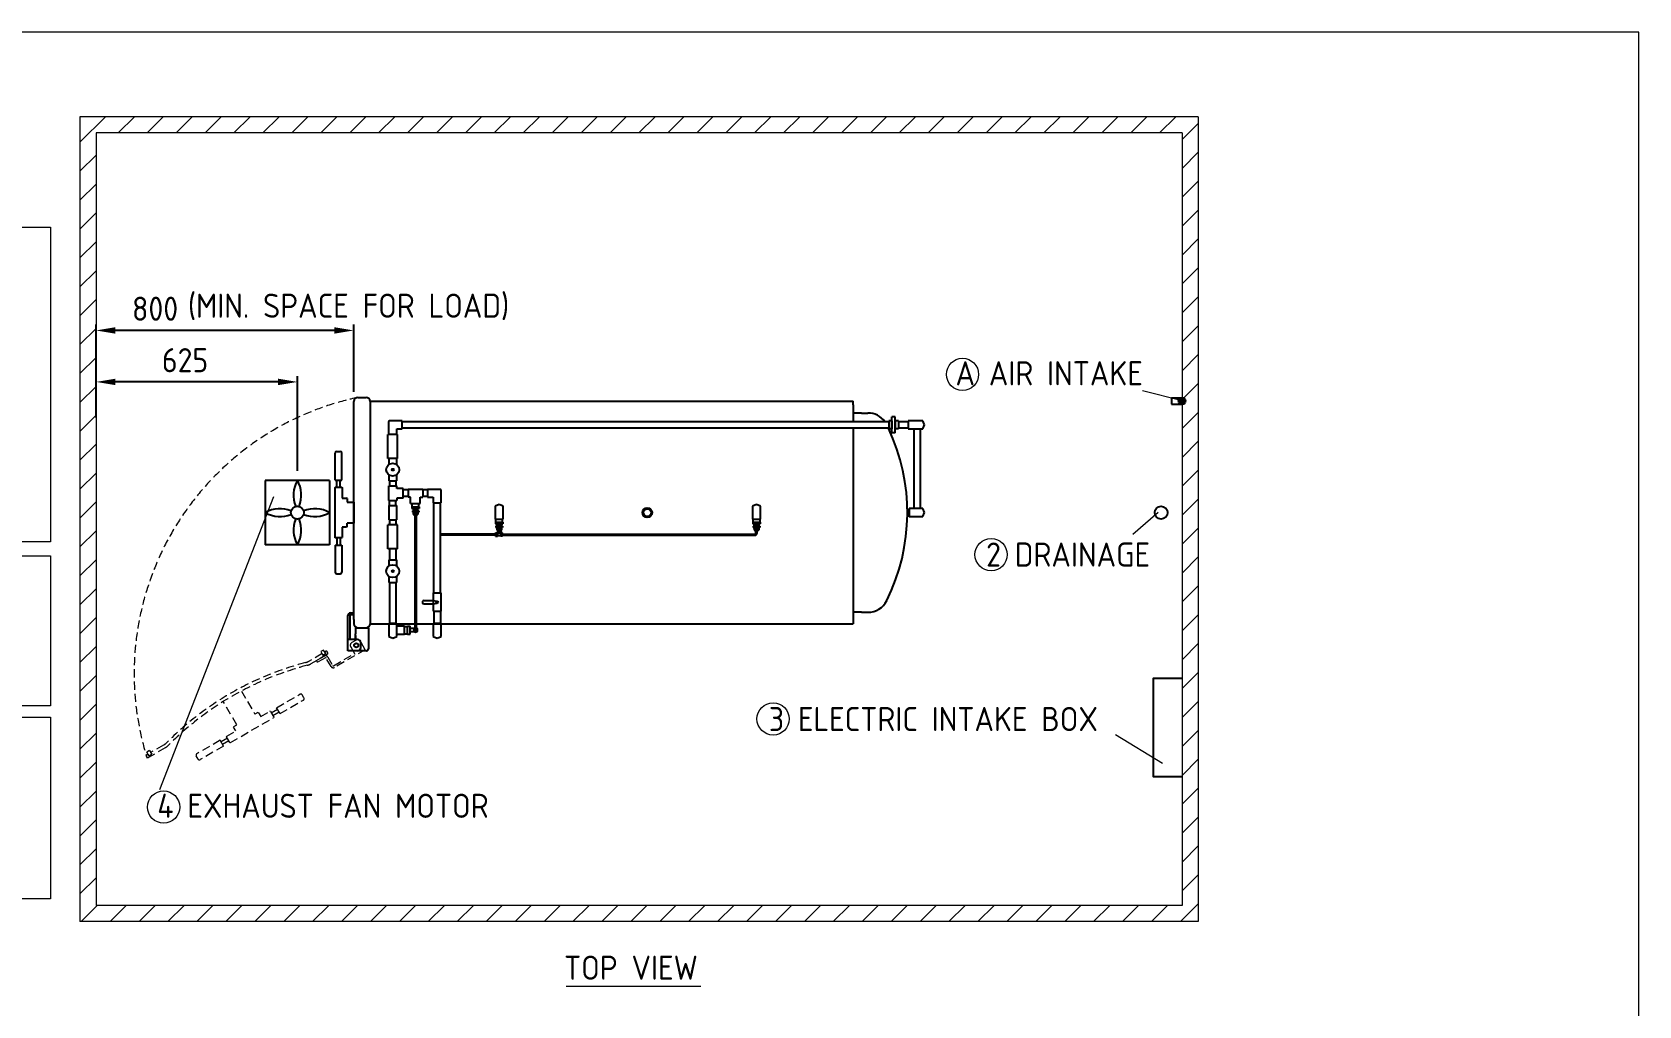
# Model space of a CAD drawing. Header units: millimetres. Extents: x -206364 to -140183, y -25143 to -12692.
# Drawn here: x -199632 to -194644, y -19928 to -16903 of the extents above; entities that cross this region are included whole.
import ezdxf

# ---------------------------------------------------------------- set-up
doc = ezdxf.new("R2010")
doc.units = ezdxf.units.MM
doc.linetypes.add('HIDDEN', pattern=[9.525, 6.35, -3.175])
doc.layers.get('0').update_dxf_attribs({"lineweight": 25})
for name, color, linetype, lineweight in [('D', 3, 'Continuous', 13), ('F', 7, 'Continuous', 15), ('H', 2, 'HIDDEN', 15), ('S', 4, 'Continuous', 15)]:
    doc.layers.add(name, color=color, linetype=linetype, lineweight=lineweight)
doc.styles.get("Standard").update_dxf_attribs({"font": 'KAIU.TTF'})
doc.styles.add('STU25', font='isocp2.shx')
doc.dimstyles.new('STU25', dxfattribs={"dimscale": 30, "dimtxt": 2.5, "dimasz": 2, "dimexe": 0.6, "dimexo": 1, "dimgap": 1, "dimtad": 1, "dimdsep": 46, "dimtxsty": 'STU25', "dimcen": 2, "dimazin": 2, "dimtfac": 1, "dimtmove": 0, "dimatfit": 3, "dimfxl": 0, "dimtolj": 1, "dimtzin": 0, "dimarcsym": 0})

# ---------------------------------------------------------------- blocks, each defined once
blk = doc.blocks.new('*D3')
at = {"layer": 'D', "color": 0, "linetype": 'Continuous', "lineweight": -2}
for p, q in [((-199433.1, -18070.1), (-199433.1, -17971.5)), ((-198868.1, -17989.5), (-199373.1, -17989.5)), ((-198808.1, -18265.6), (-198808.1, -17971.5))]:
    blk.add_line(p, q, dxfattribs=at)
at = {"layer": 'D', "color": 0}
for points in [[(-199373.1, -17979.5), (-199373.1, -17999.5), (-199433.1, -17989.5)], [(-198868.1, -17999.5), (-198868.1, -17979.5), (-198808.1, -17989.5)]]:
    blk.add_solid(points, dxfattribs=at)
at = {"layer": 'Defpoints', "color": 0}
for p in [(-199433.1, -17989.5), (-199433.1, -18100.1), (-198808.1, -18295.6)]:
    blk.add_point(p, dxfattribs=at)
at = {"layer": 'D', "color": 0, "insert": (-199156.9, -17922), "char_height": 75, "attachment_point": 5, "style": 'STU25'}
blk.add_mtext('\\A1;625', dxfattribs=at)
blk = doc.blocks.new('*D6')
at = {"layer": 'D', "color": 0, "lineweight": -2}
for p, q in [((-199433.1, -18100.1), (-199433.1, -17811.6)), ((-198693.1, -17829.6), (-199373.1, -17829.6)), ((-198633.1, -18020.6), (-198633.1, -17811.6))]:
    blk.add_line(p, q, dxfattribs=at)
at = {"layer": 'D', "color": 0}
for points in [[(-199373.1, -17819.6), (-199373.1, -17839.6), (-199433.1, -17829.6)], [(-198693.1, -17839.6), (-198693.1, -17819.6), (-198633.1, -17829.6)]]:
    blk.add_solid(points, dxfattribs=at)
at = {"layer": 'Defpoints', "color": 0}
for p in [(-199433.1, -17829.6), (-198633.1, -18050.6), (-199433.1, -18130.1)]:
    blk.add_point(p, dxfattribs=at)
at = {"layer": 'D', "color": 0, "insert": (-199250, -17762.1), "char_height": 75, "attachment_point": 5, "style": 'STU25'}
blk.add_mtext('\\A1;800', dxfattribs=at)

msp = doc.modelspace()

# ---------------------------------------------------------------- hatches: boundary and pattern name
msp.add_hatch(color=256).paths.add_polyline_path([(-196050.991, -18048.463, 1), (-196072.513, -18048.463, 1)])
at = {"layer": 'H', "linetype": 'HIDDEN', "ltscale": 5}
h = msp.add_hatch(dxfattribs=at)
h.set_pattern_fill('ANSI31', color=256, scale=20, style=0)
h.set_pattern_definition([(45, (13553.564, -67.813), (-44.90128, 44.90128), [])])
h.paths.add_polyline_path([(-199483.149, -17166.093), (-199483.149, -19666.093), (-196011.752, -19666.093), (-196011.752, -17166.093)])
h.paths.add_polyline_path([(-199433.149, -17216.093), (-199433.149, -19616.093), (-196061.752, -19616.093), (-196061.752, -17216.093)], flags=16)

# ---------------------------------------------------------------- linework, layer by layer
at = {"linetype": 'Continuous'}
for p, q in [((-198633.146, -18063.093), (-198633.146, -18050.593)), ((-198620.146, -18037.593), (-198595.146, -18037.593)), ((-196094.127, -18038.463), (-196061.752, -18038.463)), ((-196094.127, -18038.463), (-196094.127, -18058.463)), ((-196952.248, -18098.093), (-196962.248, -18098.093)), ((-196962.248, -18148.093), (-196962.248, -18098.093)), ((-196952.248, -18148.093), (-196952.248, -18098.093)), ((-196094.127, -18058.463), (-196061.752, -18058.463)), ((-198524.649, -18152.66), (-198524.649, -18112.593)), ((-198482.535, -18110.593), (-198522.649, -18110.593)), ((-198499.649, -18135.593), (-198482.535, -18135.593)), ((-198499.649, -18152.66), (-198499.649, -18135.593)), ((-198482.535, -18135.593), (-198482.535, -18110.593)), ((-198482.535, -18113.093), (-198482.535, -18110.593)), ((-196972.248, -18113.093), (-198482.535, -18113.093)), ((-196972.248, -18133.093), (-198482.535, -18133.093)), ((-196972.248, -18110.593), (-196972.248, -18135.593)), ((-196962.248, -18110.593), (-196972.248, -18110.593)), ((-196962.248, -18135.593), (-196972.248, -18135.593)), ((-196962.248, -18110.593), (-196962.248, -18135.593)), ((-196952.248, -18148.093), (-196962.248, -18148.093)), ((-196942.248, -18110.593), (-196952.248, -18110.593)), ((-196952.248, -18110.593), (-196952.248, -18135.593)), ((-196942.248, -18135.593), (-196952.248, -18135.593)), ((-196942.248, -18110.593), (-196942.248, -18135.593)), ((-196912.248, -18113.093), (-196942.248, -18113.093)), ((-196912.248, -18133.093), (-196942.248, -18133.093)), ((-196866.749, -18110.593), (-196912.248, -18110.593)), ((-196912.248, -18110.593), (-196912.248, -18135.593)), ((-196912.248, -18135.593), (-196866.749, -18135.593)), ((-196893.294, -18383.093), (-196893.294, -18135.593)), ((-196873.294, -18383.093), (-196873.294, -18135.593)), ((-196861.749, -18123.093), (-196866.749, -18110.593)), ((-196866.749, -18135.593), (-196861.749, -18123.093)), ((-198686.109, -18205.682), (-198675.109, -18205.682)), ((-198691.109, -18294.409), (-198691.109, -18210.682)), ((-198670.109, -18294.409), (-198670.109, -18210.682)), ((-198524.649, -18227.66), (-198524.649, -18246.557)), ((-198499.649, -18246.557), (-198499.649, -18227.66)), ((-198908.149, -18295.593), (-198908.149, -18495.593)), ((-198708.149, -18295.593), (-198908.149, -18295.593)), ((-198708.149, -18295.593), (-198708.149, -18495.593)), ((-198691.109, -18294.409), (-198670.109, -18294.409)), ((-198685.359, -18316.843), (-198685.359, -18294.409)), ((-198675.859, -18316.843), (-198675.859, -18294.409)), ((-198524.649, -18277.782), (-198524.649, -18297.17)), ((-198524.649, -18297.17), (-198499.649, -18297.17)), ((-198522.149, -18297.17), (-198522.149, -18312.705)), ((-198502.149, -18297.17), (-198502.149, -18312.705)), ((-198499.649, -18297.17), (-198499.649, -18277.782)), ((-198690.609, -18316.843), (-198692.109, -18318.343)), ((-198692.109, -18318.343), (-198692.109, -18472.843)), ((-198690.609, -18316.843), (-198670.609, -18316.843)), ((-198670.609, -18316.843), (-198669.109, -18318.343)), ((-198669.109, -18318.343), (-198669.109, -18350.593)), ((-198669.109, -18350.593), (-198655.609, -18350.593)), ((-198654.109, -18352.093), (-198655.609, -18350.593)), ((-198654.109, -18352.093), (-198654.109, -18363.093)), ((-198524.649, -18357.705), (-198524.649, -18312.705)), ((-198524.649, -18312.705), (-198499.649, -18312.705)), ((-198499.649, -18320.205), (-198499.649, -18312.705)), ((-198479.649, -18320.205), (-198499.649, -18320.205)), ((-198479.649, -18350.205), (-198499.649, -18350.205)), ((-198499.649, -18350.205), (-198499.649, -18357.705)), ((-198479.649, -18350.205), (-198479.649, -18320.205)), ((-198464.261, -18325.205), (-198479.649, -18325.205)), ((-198464.261, -18345.205), (-198479.649, -18345.205)), ((-198464.261, -18322.705), (-198464.261, -18347.705)), ((-198464.261, -18322.705), (-198419.261, -18322.705)), ((-198456.761, -18347.705), (-198464.261, -18347.705)), ((-198456.761, -18367.705), (-198456.761, -18347.705)), ((-198426.761, -18347.705), (-198419.261, -18347.705)), ((-198426.761, -18367.705), (-198426.761, -18347.705)), ((-198419.261, -18322.705), (-198419.261, -18347.705)), ((-198403.872, -18325.205), (-198419.261, -18325.205)), ((-198403.872, -18345.205), (-198419.261, -18345.205)), ((-198403.872, -18322.705), (-198363.806, -18322.705)), ((-198403.872, -18347.705), (-198386.806, -18347.705)), ((-198386.806, -18347.705), (-198386.806, -18364.819)), ((-198361.806, -18364.819), (-198361.806, -18324.705)), ((-198654.109, -18363.093), (-198633.146, -18363.093)), ((-198524.649, -18357.705), (-198499.649, -18357.705)), ((-198524.649, -18373.093), (-198524.649, -18418.093)), ((-198524.649, -18373.093), (-198499.649, -18373.093)), ((-198522.149, -18373.093), (-198522.149, -18357.705)), ((-198502.149, -18373.093), (-198502.149, -18357.705)), ((-198499.649, -18418.093), (-198499.649, -18373.093)), ((-198456.761, -18367.705), (-198426.761, -18367.705)), ((-198386.806, -18364.819), (-198361.806, -18364.819)), ((-198384.306, -18644.276), (-198384.306, -18364.819)), ((-198364.306, -18644.276), (-198364.306, -18364.819)), ((-198364.306, -18364.819), (-198361.806, -18364.819)), ((-198182.149, -18370.593), (-198194.649, -18375.593)), ((-198194.649, -18375.593), (-198194.649, -18415.593)), ((-198169.649, -18375.593), (-198182.149, -18370.593)), ((-198169.649, -18415.593), (-198169.649, -18375.593)), ((-197382.996, -18370.593), (-197395.496, -18375.593)), ((-197395.496, -18375.593), (-197395.496, -18415.593)), ((-197370.496, -18375.593), (-197382.996, -18370.593)), ((-197370.496, -18415.593), (-197370.496, -18375.593)), ((-196909.446, -18383.093), (-196909.446, -18408.093)), ((-196866.749, -18383.093), (-196909.446, -18383.093)), ((-196909.446, -18405.593), (-196909.446, -18385.593)), ((-196861.749, -18395.593), (-196866.749, -18383.093)), ((-196866.749, -18408.093), (-196861.749, -18395.593)), ((-198669.109, -18440.593), (-198669.109, -18472.843)), ((-198655.609, -18440.593), (-198669.109, -18440.593)), ((-198654.109, -18439.093), (-198655.609, -18440.593)), ((-198654.109, -18439.093), (-198654.109, -18428.093)), ((-198633.146, -18428.093), (-198654.109, -18428.093)), ((-198524.649, -18418.093), (-198499.649, -18418.093)), ((-198522.149, -18418.093), (-198522.149, -18433.093)), ((-198502.149, -18418.093), (-198502.149, -18433.093)), ((-198194.649, -18415.593), (-198169.649, -18415.593)), ((-197395.496, -18415.593), (-197370.496, -18415.593)), ((-196909.446, -18408.093), (-196866.749, -18408.093)), ((-198708.149, -18495.593), (-198908.149, -18495.593)), ((-198690.609, -18474.343), (-198692.109, -18472.843)), ((-198691.109, -18496.778), (-198670.109, -18496.778)), ((-198691.109, -18496.778), (-198691.109, -18580.504)), ((-198670.609, -18474.343), (-198690.609, -18474.343)), ((-198685.359, -18474.343), (-198685.359, -18496.778)), ((-198675.859, -18474.343), (-198675.859, -18496.778)), ((-198670.609, -18474.343), (-198669.109, -18472.843)), ((-198670.109, -18496.778), (-198670.109, -18580.504)), ((-198524.649, -18542.603), (-198499.649, -18542.603)), ((-198524.649, -18542.603), (-198524.649, -18561.991)), ((-198522.149, -18508.093), (-198522.149, -18542.603)), ((-198502.149, -18508.093), (-198502.149, -18542.603)), ((-198499.649, -18561.991), (-198499.649, -18542.603)), ((-198686.109, -18585.504), (-198675.109, -18585.504)), ((-198524.649, -18593.216), (-198524.649, -18612.603)), ((-198499.649, -18612.603), (-198499.649, -18593.216)), ((-198524.649, -18612.603), (-198499.649, -18612.603)), ((-198522.149, -18612.603), (-198522.149, -18740.593)), ((-198502.149, -18612.603), (-198502.149, -18740.593)), ((-198386.806, -18644.276), (-198361.806, -18644.276)), ((-198386.806, -18644.276), (-198386.806, -18701.907)), ((-198361.806, -18701.907), (-198361.806, -18644.276)), ((-198386.806, -18701.907), (-198361.806, -18701.907)), ((-198384.306, -18701.907), (-198384.306, -18740.593)), ((-198364.306, -18701.907), (-198364.306, -18740.593)), ((-198651.646, -18825.187), (-198651.646, -18715.187)), ((-198645.646, -18715.187), (-198645.646, -18790.187)), ((-198643.646, -18707.187), (-198633.146, -18707.187)), ((-198633.146, -18713.187), (-198643.646, -18713.187)), ((-198633.146, -18728.093), (-198633.146, -18740.593)), ((-198620.146, -18753.593), (-198595.146, -18753.593)), ((-198524.649, -18740.55), (-198524.649, -18780.55)), ((-198499.649, -18740.55), (-198524.649, -18740.55)), ((-198499.649, -18780.55), (-198499.649, -18740.55)), ((-198475.267, -18748.05), (-198499.649, -18748.05)), ((-198475.267, -18773.05), (-198475.267, -18748.05)), ((-198466.721, -18773.05), (-198466.721, -18748.05)), ((-198458.323, -18773.05), (-198458.323, -18748.05)), ((-198361.806, -18740.55), (-198386.806, -18740.55)), ((-198386.806, -18740.55), (-198386.806, -18780.55)), ((-198361.806, -18780.55), (-198361.806, -18740.55)), ((-198621.646, -18790.187), (-198651.646, -18790.187)), ((-198611.646, -18815.187), (-198611.646, -18800.187)), ((-198524.649, -18780.55), (-198512.149, -18785.55)), ((-198512.149, -18785.55), (-198499.649, -18780.55)), ((-198499.649, -18773.05), (-198475.267, -18773.05)), ((-198386.806, -18780.55), (-198374.306, -18785.55)), ((-198374.306, -18785.55), (-198361.806, -18780.55))]:
    msp.add_line(p, q, dxfattribs=at)
for p, q in [((-198582.149, -18049.793), (-197082.346, -18049.793)), ((-198582.146, -18050.593), (-198582.146, -18740.593)), ((-198582.146, -18050.593), (-198582.146, -18740.593)), ((-197082.346, -18060.593), (-197082.346, -18049.793)), ((-198633.146, -18728.093), (-198633.146, -18063.093)), ((-197083.146, -18060.593), (-197082.346, -18060.593)), ((-197083.146, -18060.593), (-197083.146, -18113.093)), ((-197057.146, -18086.093), (-197083.146, -18086.093)), ((-198527.149, -18227.66), (-198527.149, -18152.66)), ((-198497.149, -18152.66), (-198527.149, -18152.66)), ((-198497.149, -18227.66), (-198497.149, -18152.66)), ((-197083.146, -18133.093), (-197083.146, -18730.593)), ((-198497.149, -18227.66), (-198527.149, -18227.66)), ((-198403.872, -18322.705), (-198403.872, -18347.705)), ((-198403.872, -18325.205), (-198403.872, -18345.205)), ((-198633.146, -18363.093), (-198633.146, -18428.093)), ((-198452.761, -18377.308), (-198429.761, -18377.308)), ((-198452.761, -18377.308), (-198452.761, -18382.308)), ((-198452.761, -18382.308), (-198429.761, -18382.308)), ((-198451.761, -18377.308), (-198451.761, -18367.705)), ((-198451.761, -18367.705), (-198431.761, -18367.705)), ((-198451.373, -18390.152), (-198451.373, -18394.074)), ((-198451.373, -18390.152), (-198431.001, -18390.152)), ((-198451.373, -18394.074), (-198431.001, -18394.074)), ((-198449.761, -18382.308), (-198449.761, -18386.23)), ((-198449.761, -18386.23), (-198432.761, -18386.23)), ((-198448.373, -18397.996), (-198448.373, -18401.918)), ((-198448.373, -18397.996), (-198434.001, -18397.996)), ((-198448.373, -18401.918), (-198434.001, -18401.918)), ((-198445.761, -18386.23), (-198445.761, -18390.152)), ((-198445.761, -18394.074), (-198445.761, -18397.996)), ((-198443.187, -18401.918), (-198443.187, -18760.55)), ((-198439.187, -18401.918), (-198439.187, -18760.55)), ((-198436.761, -18386.23), (-198436.761, -18390.152)), ((-198436.761, -18394.074), (-198436.761, -18397.996)), ((-198434.001, -18397.996), (-198434.001, -18401.918)), ((-198432.761, -18382.308), (-198432.761, -18386.23)), ((-198431.001, -18390.152), (-198431.001, -18394.074)), ((-198430.761, -18377.308), (-198430.761, -18367.705)), ((-198429.761, -18377.308), (-198429.761, -18382.308)), ((-196909.446, -18385.593), (-196914.527, -18385.593)), ((-196914.521, -18405.593), (-196909.446, -18405.593)), ((-196909.446, -18405.593), (-196909.446, -18385.593)), ((-196909.446, -18405.593), (-196909.446, -18385.593)), ((-198497.149, -18433.093), (-198527.149, -18433.093)), ((-198527.149, -18508.093), (-198527.149, -18433.093)), ((-198497.149, -18508.093), (-198497.149, -18433.093)), ((-198193.649, -18425.197), (-198170.649, -18425.197)), ((-198193.649, -18425.197), (-198193.649, -18430.197)), ((-198193.649, -18430.197), (-198170.649, -18430.197)), ((-198192.262, -18438.04), (-198171.89, -18438.04)), ((-198192.262, -18438.04), (-198192.262, -18441.962)), ((-198192.262, -18441.962), (-198171.89, -18441.962)), ((-198192.149, -18415.593), (-198172.149, -18415.593)), ((-198192.149, -18425.197), (-198192.149, -18415.593)), ((-198190.649, -18430.197), (-198190.649, -18434.119)), ((-198190.649, -18434.119), (-198173.649, -18434.119)), ((-198189.262, -18445.884), (-198174.89, -18445.884)), ((-198189.262, -18445.884), (-198189.262, -18449.806)), ((-198189.262, -18449.806), (-198174.89, -18449.806)), ((-198187.262, -18449.806), (-198187.262, -18455.643)), ((-198187.262, -18449.806), (-198176.89, -18449.806)), ((-198187.262, -18455.643), (-198176.89, -18455.643)), ((-198186.649, -18434.119), (-198186.649, -18438.04)), ((-198186.649, -18441.962), (-198186.649, -18445.884)), ((-198185.149, -18461.023), (-198185.149, -18455.643)), ((-198179.149, -18461.023), (-198179.149, -18455.643)), ((-198177.649, -18434.119), (-198177.649, -18438.04)), ((-198177.649, -18441.962), (-198177.649, -18445.884)), ((-198176.89, -18449.806), (-198176.89, -18455.643)), ((-198174.89, -18445.884), (-198174.89, -18449.806)), ((-198173.649, -18430.197), (-198173.649, -18434.119)), ((-198171.89, -18438.04), (-198171.89, -18441.962)), ((-198171.149, -18425.197), (-198171.149, -18415.593)), ((-198170.649, -18425.197), (-198170.649, -18430.197)), ((-197394.496, -18425.197), (-197371.496, -18425.197)), ((-197394.496, -18425.197), (-197394.496, -18430.197)), ((-197394.496, -18430.197), (-197371.496, -18430.197)), ((-197393.108, -18438.04), (-197372.737, -18438.04)), ((-197393.108, -18438.04), (-197393.108, -18441.962)), ((-197393.108, -18441.962), (-197372.737, -18441.962)), ((-197392.996, -18425.197), (-197392.996, -18415.593)), ((-197392.996, -18415.593), (-197372.996, -18415.593)), ((-197391.496, -18430.197), (-197391.496, -18434.119)), ((-197391.496, -18434.119), (-197374.496, -18434.119)), ((-197390.108, -18445.884), (-197375.737, -18445.884)), ((-197390.108, -18445.884), (-197390.108, -18449.806)), ((-197390.108, -18449.806), (-197375.737, -18449.806)), ((-197387.496, -18434.119), (-197387.496, -18438.04)), ((-197387.496, -18441.962), (-197387.496, -18445.884)), ((-197384.996, -18459.023), (-197384.996, -18449.806)), ((-197380.996, -18459.023), (-197380.996, -18449.806)), ((-197378.496, -18434.119), (-197378.496, -18438.04)), ((-197378.496, -18441.962), (-197378.496, -18445.884)), ((-197375.737, -18445.884), (-197375.737, -18449.806)), ((-197374.496, -18430.197), (-197374.496, -18434.119)), ((-197372.737, -18438.04), (-197372.737, -18441.962)), ((-197371.996, -18425.197), (-197371.996, -18415.593)), ((-197371.496, -18425.197), (-197371.496, -18430.197)), ((-198193.171, -18462.023), (-198364.306, -18462.023)), ((-198193.171, -18466.023), (-198364.306, -18466.023)), ((-198193.171, -18458.837), (-198187.335, -18458.837)), ((-198193.171, -18469.208), (-198193.171, -18458.837)), ((-198193.171, -18469.208), (-198187.335, -18469.208)), ((-198187.335, -18469.208), (-198187.335, -18458.837)), ((-198187.335, -18461.023), (-198185.149, -18461.023)), ((-198187.335, -18461.104), (-198187.335, -18466.941)), ((-198187.335, -18467.023), (-198176.963, -18467.023)), ((-198179.149, -18461.023), (-198176.963, -18461.023)), ((-198176.963, -18469.208), (-198176.963, -18458.837)), ((-198171.127, -18458.837), (-198176.963, -18458.837)), ((-198176.963, -18461.104), (-198176.963, -18466.941)), ((-198171.127, -18469.208), (-198176.963, -18469.208)), ((-198171.127, -18469.208), (-198171.127, -18458.837)), ((-198171.127, -18462.023), (-197387.996, -18462.023)), ((-198171.127, -18466.023), (-197387.996, -18466.023)), ((-198497.149, -18508.093), (-198527.149, -18508.093)), ((-198414.855, -18668.949), (-198386.806, -18668.949)), ((-198414.855, -18678.92), (-198386.806, -18678.92)), ((-198386.806, -18668.949), (-198374.306, -18670.49)), ((-198386.806, -18678.92), (-198374.306, -18677.379)), ((-197057.146, -18705.093), (-197083.146, -18705.093)), ((-198627.646, -18753.593), (-198627.646, -18772.187)), ((-198627.646, -18753.593), (-198587.646, -18753.593)), ((-198587.646, -18753.593), (-198587.646, -18819.187)), ((-198582.146, -18741.393), (-197082.346, -18741.393)), ((-198475.267, -18749.05), (-198466.721, -18749.05)), ((-198466.721, -18748.05), (-198458.323, -18748.05)), ((-198444.14, -18755.317), (-198458.323, -18755.317)), ((-197083.146, -18730.593), (-197082.346, -18730.593)), ((-197082.346, -18730.593), (-197082.346, -18741.393)), ((-198627.646, -18787.856), (-198627.646, -18772.187)), ((-198627.646, -18777.187), (-198627.646, -18787.425)), ((-198587.646, -18777.187), (-198587.646, -18819.187)), ((-198475.267, -18772.05), (-198466.721, -18772.05)), ((-198466.721, -18773.05), (-198458.323, -18773.05)), ((-198444.14, -18765.783), (-198458.323, -18765.783)), ((-198593.646, -18825.187), (-198651.646, -18825.187))]:
    msp.add_line(p, q)
at = {"lineweight": -3}
for p, q in [((-197057.146, -18086.093), (-197037.148, -18086.093)), ((-197057.146, -18705.093), (-197037.148, -18705.093))]:
    msp.add_line(p, q, dxfattribs=at)
msp.add_lwpolyline([(-198443.187, -18754.766), (-198447.196, -18757.081), (-198447.196, -18764.019), (-198441.187, -18767.488), (-198435.179, -18764.019), (-198435.179, -18757.081), (-198439.187, -18754.766)])
at = {"linetype": 'Continuous'}
msp.add_lwpolyline([(-196061.752, -18910.55), (-196151.35, -18910.55), (-196151.35, -19215.239), (-196061.752, -19215.239)], dxfattribs=at)
for centre, radius in [((-196061.752, -18048.463), 10.761), ((-198512.149, -18262.17), 20), ((-198512.149, -18262.17), 3), ((-198808.149, -18395.593), 20), ((-198808.149, -18395.593), 20), ((-198808.149, -18395.593), 20), ((-198808.149, -18395.593), 20), ((-197722.146, -18395.593), 15), ((-197722.146, -18395.593), 11.88), ((-196126.752, -18395.593), 20), ((-198512.149, -18577.603), 20), ((-198512.149, -18577.603), 3), ((-198374.306, -18673.934), 3.445), ((-198625.646, -18807.687), 6.45), ((-198625.646, -18807.687), 6.45)]:
    msp.add_circle(centre, radius)
for centre, radius, start, end in [((-198620.146, -18050.593), 13, 90, 180), ((-198595.146, -18050.593), 13, 0, 90), ((-198522.649, -18112.593), 2, 90, 180), ((-198686.109, -18210.682), 5, 90, 180), ((-198675.109, -18210.682), 5, 0, 90), ((-198363.806, -18324.705), 2, 0, 90), ((-198686.109, -18580.504), 5, 180, 270), ((-198675.109, -18580.504), 5, 270, 0), ((-198643.646, -18715.187), 8, 90, 180), ((-198643.646, -18715.187), 2, 90, 180), ((-198620.146, -18740.593), 13, 180, 270), ((-198595.146, -18740.593), 13, 270, 0), ((-198621.646, -18800.187), 10, 0, 90), ((-198621.646, -18815.187), 10, 270, 0)]:
    msp.add_arc(centre, radius, start, end, dxfattribs=at)
at = {"lineweight": -3}
for centre, radius, start, end in [((-197037.148, -18151.593), 65.5, 36.000071, 90), ((-197528.946, -18395.593), 614.5, 333.6122, 25.288511), ((-197037.148, -18639.593), 65.5, 270, 333.6122)]:
    msp.add_arc(centre, radius, start, end, dxfattribs=at)
for centre, radius, start, end in [((-198727.125, -18341.469), 93.11, 150.481802, 201.977032), ((-198889.174, -18341.469), 93.11, 338.022968, 29.518198), ((-198862.274, -18476.618), 93.11, 68.022968, 119.518198), ((-198862.274, -18314.569), 93.11, 240.481802, 291.977032), ((-198754.025, -18476.618), 93.11, 60.481802, 111.977032), ((-198754.025, -18314.569), 93.11, 248.022968, 299.518198), ((-198727.125, -18449.718), 93.11, 158.022968, 209.518198), ((-198889.174, -18449.718), 93.11, 330.481802, 21.977032), ((-197387.996, -18459.023), 7, 270, 0), ((-197387.996, -18459.023), 3, 270, 0), ((-198415.234, -18673.934), 5, 85.647201, 274.352799), ((-198630.646, -18787.856), 3, 309.034435, 0), ((-198441.187, -18760.55), 2, 180, 0), ((-198593.646, -18819.187), 6, 270, 0)]:
    msp.add_arc(centre, radius, start, end)
at = {"layer": 'D'}
for p, q in [((-196061.752, -18048.463), (-196184.137, -18017)), ((-199235.649, -19255.485), (-198881.578, -18345.842)), ((-196268.606, -19084.694), (-196122.291, -19173.632)), ((-197973.544, -19867.092), (-197556.069, -19867.092))]:
    msp.add_line(p, q, dxfattribs=at)
at = {"layer": 'D', "linetype": 'Continuous'}
msp.add_line((-196136.188, -18395.593), (-196214.987, -18463.59), dxfattribs=at)
at = {"layer": 'D', "color": 11}
for points in [[(-202547.506, -17508.849), (-199574.948, -17508.849), (-199574.948, -18486.327), (-202547.506, -18486.327)], [(-202547.506, -18529.405), (-199574.948, -18529.405), (-199574.948, -18995.49), (-202547.506, -18995.49)], [(-202547.506, -19030.659), (-199574.948, -19030.659), (-199574.948, -19595.042), (-202547.506, -19595.042)]]:
    msp.add_lwpolyline(points, close=True, dxfattribs=at)
at = {"layer": 'D'}
for centre in [(-196743.258, -17966.058), (-196654.606, -18526.202), (-197331.394, -19036.63), (-199223.476, -19310.299)]:
    msp.add_circle(centre, 50, dxfattribs=at)
at = {"layer": 'F', "color": 6}
msp.add_lwpolyline([(-206363.585, -16902.736), (-206363.585, -25142.736), (-194643.585, -25142.736), (-194643.585, -16902.736)], close=True, dxfattribs=at)
msp.add_lwpolyline([(-206363.585, -16902.736), (-206363.585, -25142.736), (-194643.585, -25142.736), (-194643.585, -16902.736)], close=True, dxfattribs=at)
at = {"layer": 'H', "ltscale": 4}
for p, q in [((-198626.15, -18791.812), (-198639.141, -18799.312)), ((-198597.49, -18821.453), (-198612.49, -18795.472)), ((-198731.476, -18833.569), (-198771.661, -18856.77)), ((-198715.218, -18835.73), (-198766.661, -18865.43)), ((-198724.413, -18841.616), (-198748.662, -18855.616)), ((-198721.413, -18846.812), (-198745.662, -18860.812)), ((-198727.182, -18823.007), (-198734.976, -18827.507)), ((-198734.976, -18827.507), (-198729.342, -18839.266)), ((-198731.476, -18833.569), (-198729.342, -18839.266)), ((-198719.816, -18833.766), (-198729.342, -18839.266)), ((-198719.816, -18833.766), (-198727.182, -18823.007)), ((-198718.486, -18826.069), (-198723.682, -18829.069)), ((-198723.682, -18829.069), (-198719.816, -18833.766)), ((-198703.681, -18873.525), (-198718.681, -18847.544)), ((-198714.12, -18831.632), (-198717.12, -18826.435)), ((-198713.485, -18844.544), (-198698.485, -18870.525)), ((-198695.753, -18871.257), (-198630.801, -18833.757)), ((-198597.49, -18821.453), (-198692.753, -18876.453)), ((-198642.801, -18812.972), (-198627.801, -18838.953)), ((-198748.662, -18855.616), (-198745.662, -18860.812)), ((-198981.854, -18949.902), (-198940.151, -19022.133)), ((-198996.443, -19054.633), (-199038.146, -18982.402)), ((-198872.669, -19001.647), (-198800.159, -18959.784)), ((-198862.169, -19019.834), (-198872.669, -19001.647)), ((-198862.169, -19019.834), (-198789.659, -18977.971)), ((-198787.829, -18971.141), (-198793.329, -18961.614)), ((-199016.198, -19109.917), (-198882.397, -19032.667)), ((-198930.625, -19016.633), (-198940.151, -19022.133)), ((-198930.625, -19016.633), (-198928.576, -19017.182)), ((-198928.576, -19017.182), (-198921.826, -19028.874)), ((-198921.826, -19028.874), (-198893.897, -19012.749)), ((-198891.848, -19013.298), (-198893.897, -19012.749)), ((-198891.848, -19013.298), (-198881.848, -19030.618)), ((-198889.223, -19017.844), (-198869.794, -19006.627)), ((-198884.473, -19026.072), (-198865.044, -19014.854)), ((-198881.848, -19030.618), (-198882.397, -19032.667)), ((-199047.926, -19102.832), (-199120.435, -19144.695)), ((-199037.426, -19121.019), (-199047.926, -19102.832)), ((-199025.622, -19096.594), (-199045.051, -19107.812)), ((-199028.247, -19092.048), (-199027.698, -19089.999)), ((-199018.247, -19109.368), (-199028.247, -19092.048)), ((-199027.698, -19089.999), (-198999.768, -19073.874)), ((-199005.969, -19060.133), (-199006.518, -19062.182)), ((-198999.768, -19073.874), (-199006.518, -19062.182)), ((-199005.969, -19060.133), (-198996.443, -19054.633)), ((-199274.438, -19155.132), (-199277.438, -19149.935)), ((-199271.876, -19145.569), (-199277.072, -19148.569)), ((-199267.582, -19135.007), (-199275.376, -19139.507)), ((-199269.742, -19151.266), (-199275.376, -19139.507)), ((-199271.876, -19145.569), (-199269.742, -19151.266)), ((-199218.897, -19126.529), (-199270.34, -19156.23)), ((-199269.742, -19151.266), (-199260.216, -19145.766)), ((-199267.582, -19135.007), (-199260.216, -19145.766)), ((-199223.897, -19117.869), (-199264.082, -19141.069)), ((-199264.082, -19141.069), (-199260.216, -19145.766)), ((-199116.765, -19161.052), (-199122.265, -19151.525)), ((-199037.426, -19121.019), (-199109.935, -19162.882)), ((-199020.872, -19104.822), (-199040.301, -19116.039)), ((-199018.247, -19109.368), (-199016.198, -19109.917))]:
    msp.add_line(p, q, dxfattribs=at)
for centre, radius, start, end in [((-198438.144, -18895.511), 877.01, 101.977361, 197.46728), ((-198634.141, -18807.972), 10, 120, 210), ((-198621.15, -18800.472), 10, 30, 120), ((-198720.413, -18848.544), 8, 30, 120), ((-198720.413, -18848.544), 2, 30, 120), ((-198717.986, -18826.935), 1, 30, 120), ((-198716.718, -18833.132), 3, 300, 30), ((-198542.082, -19776.61), 946.395, 104.730164, 135.269836), ((-198537.082, -19785.271), 946.395, 104.730164, 135.269836), ((-198794.161, -18817.799), 45, 284.730164, 300), ((-198789.161, -18826.459), 45, 284.730164, 300), ((-198696.753, -18869.525), 8, 210, 300), ((-198696.753, -18869.525), 2, 210, 300), ((-198797.659, -18964.114), 5, 30, 120), ((-198792.159, -18973.641), 5, 300, 30), ((-199276.572, -19149.435), 1, 120, 210), ((-199246.397, -19078.898), 45, 300, 315.269836), ((-199241.397, -19087.558), 45, 300, 315.269836), ((-199117.935, -19149.025), 5, 120, 210), ((-199271.84, -19153.632), 3, 210, 300), ((-199112.435, -19158.552), 5, 210, 300)]:
    msp.add_arc(centre, radius, start, end, dxfattribs=at)
at = {"layer": 'S', "linetype": 'Continuous'}
for p, q in [((-196011.752, -17166.093), (-199483.149, -17166.093)), ((-199483.149, -17166.093), (-199483.149, -19666.093)), ((-196011.752, -17166.093), (-196011.752, -19666.093)), ((-196061.752, -17216.093), (-199433.149, -17216.093)), ((-199433.149, -17216.093), (-199433.149, -19616.093)), ((-196061.752, -17216.093), (-196061.752, -19616.093)), ((-196061.752, -19616.093), (-199433.149, -19616.093)), ((-196011.752, -19666.093), (-199483.149, -19666.093))]:
    msp.add_line(p, q, dxfattribs=at)

# ---------------------------------------------------------------- texts
at = {"layer": 'D', "color": 11, "char_height": 75, "attachment_point": 1, "style": 'STU25'}
for s, insert in [('{\\Fisocp2.shx;\\C3;(MIN. SPACE FOR LOAD)}', (-199148.033, -17715.256)), ('{\\C3;3 ELECTRIC INTAKE BOX}', (-197344.547, -18999.367))]:
    msp.add_mtext(s, dxfattribs=dict(at, insert=insert))
at = {"layer": 'D', "color": 11, "char_height": 75, "attachment_point": 1}
for s, insert in [('{\\Fisocp2.shx;\\C3;A AIR INTAKE}', (-196765.088, -17925.162)), ('{\\Fisocp2.shx;\\C3;2 DRAINAGE }', (-196669.971, -18488.352)), ('{\\Fisocp2.shx;\\C3;4 EXHAUST FAN MOTOR}', (-199243.267, -19268.94)), ('{\\Fisocp2.shx;\\C3;TOP VIEW}', (-197980.32, -19771.902))]:
    msp.add_mtext(s, dxfattribs=dict(at, insert=insert))

# ---------------------------------------------------------------- dimensions: what is measured, and where the dimension line sits
at = {"layer": 'D'}
dim = msp.add_linear_dim(base=(-199433.149, -17829.597), p1=(-198633.146, -18050.593), p2=(-199433.149, -18130.093), dimstyle='STU25', dxfattribs=at)
dim.commit()
dim.dimension.update_dxf_attribs({"geometry": '*D6', "text_midpoint": (-199249.992, -17829.597), "dimtype": 160})
at = {"layer": 'D', "linetype": 'Continuous'}
dim = msp.add_linear_dim(base=(-199433.149, -17989.512), p1=(-198808.149, -18295.593), p2=(-199433.149, -18100.093), dimstyle='STU25', dxfattribs=at)
dim.commit()
dim.dimension.update_dxf_attribs({"geometry": '*D3', "text_midpoint": (-199156.907, -17989.512), "dimtype": 160})

doc.saveas('drawing.dxf')
